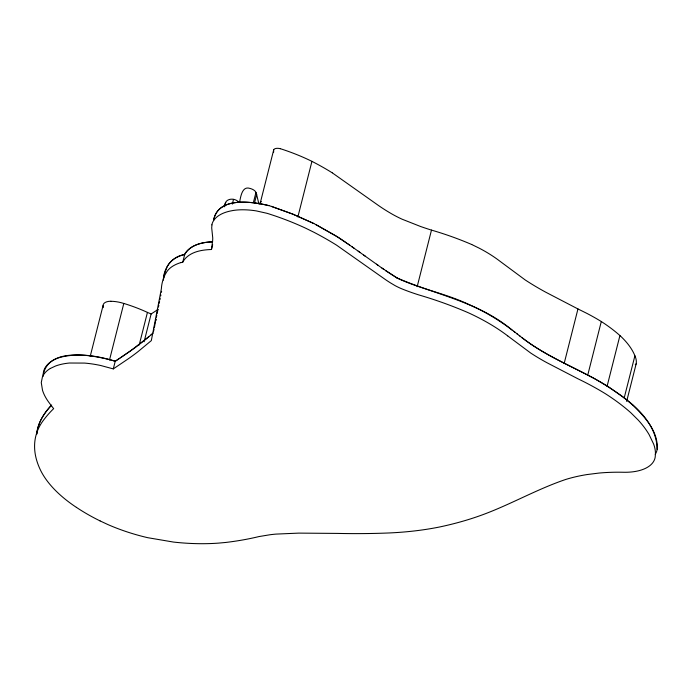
<?xml version="1.0" encoding="UTF-8"?>
<svg xmlns="http://www.w3.org/2000/svg" width="692" height="692" viewBox="0 0 692 692"><rect width="100%" height="100%" fill="white"/><g stroke="black" fill="none" stroke-linecap="round" stroke-linejoin="round"><path stroke-width="1.04" d="M43.25 376.188C42.238 364.848 54.123 358.214 63.776 356.518C80.817 353.093 98.506 356.112 114.924 361.146M163.381 280.156C163.502 267.925 172.031 256.533 184.357 254.578C189.989 245.141 202.159 241.966 212.608 241.854M655.229 454.298A45.983 23.476 14.2 0 0 657.149 449.368C656.665 416.065 620.586 393.938 594.713 378.74C569.187 365.073 541.94 353.923 519.277 335.551M657.149 449.368C658.568 431.566 644.667 416.774 632.886 405.192M163.476 279.231L164.497 273.755L167.109 266.827A49.201 25.12 14.2 0 1 167.438 266.204M211.977 224.874L211.7 227.85L212.747 238.031A163.822 83.637 14.2 0 1 212.6 241.067L211.467 249.501C202.522 249.829 192.506 251.317 185.871 257.917A58.05 29.635 14.2 0 0 183.475 260.962L182.766 262.156L180.949 262.64M239.527 202.453C240.652 197.159 241.958 185.56 250.072 188.44A9.61 4.905 14.2 0 1 251.966 189.089L253.324 189.755A7.534 3.849 14.2 0 1 255.953 192.445A20.163 10.293 14.2 0 1 256.403 193.57L258.903 203.976M161.444 292.24L161.625 291.315M153.624 331.105L154.022 329.098M154.325 327.55L154.636 326.01M154.359 327.394L155.406 322.152M155.648 320.915L156.02 319.064L155.717 320.604M156.401 317.213L156.799 315.206M157.11 313.666L157.888 309.808M160.7 295.925L160.89 295.008M158.451 307.032L158.831 305.181M159.203 303.33L159.575 301.478M159.921 299.783L160.233 298.243M90.211 356.337L103.056 305.579A11.825 6.038 14.2 0 1 110.867 301.236M109.509 359.978L123.816 303.442A101.984 52.064 14.2 0 1 147.439 312.395L151.133 313.978L158.226 309.333M50.334 368.455L55.542 366.016A54.711 27.931 14.2 0 1 69.408 363.023L84.632 363.084A67.107 34.263 14.2 0 1 100.79 365.523L113.298 368.905L115.235 361.241L119.863 358.188M139.196 344.971L147.439 312.395M144.1 341.762L151.133 313.978M182.766 262.156L184.703 254.492C189.833 244.916 201.9 242.364 211.813 241.88M211.467 249.501L212.678 244.708M224.857 206.311C224.182 197.999 234.882 197.263 238.904 202.358M232.304 204.149L233.515 199.357M253.532 202.021L255.953 192.445M254.483 203.067L256.671 194.452M260.088 203.664L273.721 149.801M297.871 216.925L311.936 161.357A126.662 64.667 14.2 0 0 280.744 148.823M417.181 286.644L431.479 230.107A161.833 82.625 14.2 0 1 420.563 226.492L402.087 219.2A82.201 41.961 14.2 0 1 392.632 214.399A134.533 68.681 14.2 0 1 376.552 204.14L332.394 172.922M564.136 363.568L577.958 308.952L545.858 292.258A198.396 101.291 14.2 0 1 525.167 279.923L499.46 260.867A102.528 52.35 14.2 0 0 479.253 248.194L471.909 244.596M587.966 374.234L601.296 321.529A157.828 80.583 14.2 0 0 586.781 313.329L577.958 308.952M607.074 386.335L619.928 335.551A132.838 67.816 14.2 0 0 601.296 321.529M632.782 405.097L624.193 397.935L634.901 355.774A91.751 46.84 14.2 0 0 619.92 335.551M626.649 401.395L636.225 363.577A42.584 21.737 14.2 0 0 634.875 355.774M167.637 265.866C171.01 259.526 177.982 256.101 184.703 254.492M259.578 203.811L260.408 202.626M260.694 202.237L261.282 201.459M50.905 405.849C43.639 413.686 37.679 423.288 36.745 434.161C37.723 422.89 44.08 413.063 51.658 405.028M152.058 333.977L153.261 332.956M151.064 334.816L152.257 333.803M151.263 334.651L145.839 339.21M148.815 336.719L130.641 350.861L115.235 361.241L114.284 360.947M145.536 339.461L135.407 347.427L120.512 357.755M113.298 368.905L128.695 358.525A498.491 254.5 14.2 0 0 138.071 351.597L151.323 340.62L161.374 288.763A139.473 71.207 14.2 0 1 165.172 274.49L166.815 271.722A51.666 26.374 14.2 0 1 180.88 262.588M268.885 205.628C252.277 201.606 217.971 196.338 213.638 220.177C217.989 196.329 252.251 201.614 268.885 205.628A45.983 23.476 14.2 0 1 271.359 206.38L292.742 214.096L313.839 223.551M114.128 360.895C94.544 355.403 48.734 346.026 43.207 374.943M271.359 206.38L292.742 214.096L312.689 222.971A45.983 23.476 14.2 0 1 313.701 223.481L315.82 224.571M100.072 520.912L107.744 524.493A113.427 57.912 14.2 0 0 118.739 528.956A120.33 61.432 14.2 0 0 147.794 537.701L173.493 542.07A153.788 78.516 14.2 0 0 218.542 543.116L225.54 542.476A258.825 132.146 14.2 0 0 259.007 536.559L270.096 534.734A125.728 64.192 14.2 0 1 275.9 534.103L298.754 533.117L337.411 533.411A543.851 277.656 14.2 0 0 389.267 532.952A269.482 137.587 14.2 0 0 439.783 526.949A356.129 181.823 14.2 0 0 478.682 516.171C508.412 505.791 535.746 489.607 565.589 479.504A157.594 80.462 14.2 0 1 587.015 474.565L599.03 473.06A148.053 75.584 14.2 0 1 623.431 472.264A45.983 23.476 14.2 0 0 655.203 457.04L655.462 453.442A84.545 43.163 14.2 0 0 653.603 443.996L649.174 434.749A135.251 69.053 14.2 0 0 638.309 420.174L630.844 412.769A173.934 88.801 14.2 0 0 606.443 394.388L605.24 393.627A198.431 101.309 14.2 0 0 586.98 383.316A183.415 93.645 14.2 0 0 584.515 382.045A217.279 110.928 14.2 0 0 577.898 378.775L547.112 362.807A157.24 80.281 14.2 0 1 530.712 353.041L507.694 335.888M311.936 161.357L313.813 162.326A182.204 93.022 14.2 0 1 332.212 172.801M396.775 277.812C435.398 294.68 478.942 302.015 512.054 330.049M398.22 278.582C421.151 289.213 446.444 293.676 469.28 304.67A45.983 23.476 14.2 0 1 471.079 305.466C487.791 313.018 503.361 322.887 517.677 334.331M315.682 224.502L335.802 235.825L349.685 245.141M315.95 224.64L338.535 237.512A45.983 23.476 14.2 0 1 340.403 238.723L346.692 243.039M397.632 278.279L397.277 278.089M397.122 278.002L381.967 268.089M396.68 277.76L385.608 270.676M76.405 507.357L79.147 509.156A137.673 70.29 14.2 0 0 100.072 520.912M347.704 243.74L354.477 248.523M351.631 246.508L352.591 247.182M360.022 252.459L353.543 247.857M358.171 251.144L365.54 256.386M376.5 264.197L383.783 269.378M363.707 255.08L378.325 265.494M523.706 338.942C549.232 358.456 579.957 369.234 607.187 385.963A45.983 23.476 14.2 0 1 608.389 386.724L624.193 397.935M513.663 331.269L515.272 332.489M521.673 337.393L523.091 338.466M516.872 333.717L520.073 336.165M273.686 152.136L273.565 150.181A8.434 4.308 14.2 0 1 274.023 149.36L274.378 149.04A6.046 3.088 14.2 0 1 280.494 148.754M50.334 368.455A50.153 25.604 14.2 0 0 47.411 370.48L46.598 371.18A54.348 27.749 14.2 0 0 42.454 376.82L41.269 382.607L42.506 390.236A86.111 43.968 14.2 0 0 49.582 403.306A159.644 81.5 14.2 0 0 53.154 408.012L53.665 408.635A291.081 148.607 14.2 0 0 42.143 422.059A159.601 81.483 14.2 0 0 40.932 471.018A124.975 63.802 14.2 0 0 76.388 507.366M507.703 335.88A143.071 73.049 14.2 0 0 479.444 318.182A143.599 73.309 14.2 0 0 469.141 313.13L467.342 312.334A226.336 115.555 14.2 0 0 418.859 294.93A120.59 61.562 14.2 0 1 402.459 289.092A41.338 21.106 14.2 0 1 396.282 286.246L395.798 285.995A26.832 13.702 14.2 0 1 394.924 285.528L390.608 282.967A96.413 49.227 14.2 0 1 383.671 278.34L336.597 245.176A223.231 113.972 14.2 0 0 314.012 232.313L305.925 228.325A168.701 86.128 14.2 0 0 274.871 215.852L269.422 214.053A45.983 23.476 14.2 0 0 266.939 213.292L256.239 210.896A49.002 25.016 14.2 0 0 244.328 209.797A45.949 23.459 14.2 0 0 233.403 210.437L230.211 211.051A47.757 24.384 14.2 0 0 211.847 224.848M224.122 206.873A98.1 50.084 14.2 0 1 225.843 202.479M431.488 230.107A184.21 94.051 14.2 0 1 471.728 244.518M636.225 363.577A4.602 2.344 14.2 0 1 635.239 364.71M110.902 301.279A23.329 11.911 14.2 0 1 123.799 303.468M103.272 307.611A44.253 22.594 14.2 0 1 103.091 305.587"/></g></svg>
